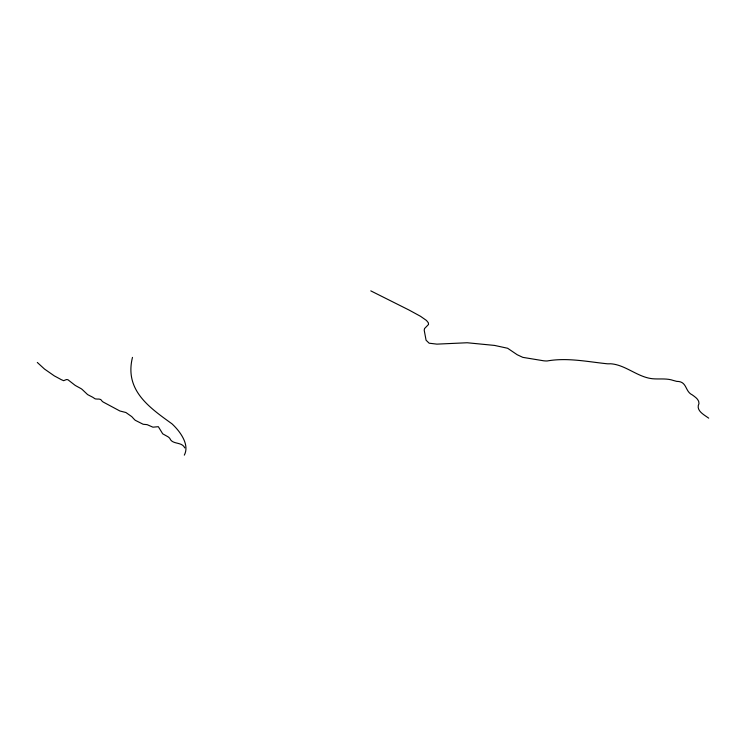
<?xml version="1.0" encoding="UTF-8"?>
<svg xmlns="http://www.w3.org/2000/svg" width="746" height="746" viewBox="0 0 746 746"><rect width="100%" height="100%" fill="white"/><g stroke="black" fill="none" stroke-linecap="round" stroke-linejoin="round"><path stroke-width="1.12" d="M132.471 357.381C124.34 390.223 149.116 407.344 171.99 423.831A127.706 60.547 3.9 0 1 178.667 431.104C183.702 437.66 188.598 447.003 184.318 455.135M370.781 290.865L408.985 310.01L420.511 316.295L426.498 320.482L428.335 322.776L428.54 324.454L424.53 328.576L424.213 330.217L426.069 340.213L429.155 343.207L436.914 344.13L467.173 342.75L494.561 345.426L507.634 348.261L517.211 354.742L522.834 357.362L543.601 360.784A12.281 5.819 3.9 0 0 547.135 360.971C567.221 357.409 587.391 361.726 607.365 363.796A21.27 10.08 3.9 0 0 610.592 363.768C625.409 364.719 637.42 377.103 652.396 378.726C659.389 379.416 666.607 378.073 673.414 380.488A66.506 31.528 3.9 0 1 676.678 381.374C687.374 381.262 684.697 391.342 692.223 394.858C695.113 396.984 699.207 399.446 698.983 403.549C695.486 410.58 704.075 414.748 708.7 418.161M37.3 362.453L44.49 369.037L54.402 375.947A50.644 32.078 67.8 0 1 55.512 376.525L59.941 378.912A35.211 22.305 67.8 0 1 61.079 379.574L63.671 380.684L66.394 379.565L67.895 379.705L74.842 385.132A18.799 11.908 67.8 0 0 75.952 385.831L81.137 388.675A17.326 10.976 67.8 0 1 82.237 389.505L87.627 394.606L92.439 397.096A12.15 7.693 67.8 0 1 93.558 397.805C96.057 400.723 100.225 397.068 102.137 401.199A9.875 6.257 67.8 0 0 103.237 402.066L119.882 410.981L125.915 412.519L131.772 416.641L134.261 419.345A8.327 5.269 67.8 0 0 135.334 420.324L143.157 424.269L146.188 424.558A10.686 6.77 67.8 0 1 147.307 424.726L152.93 427.178L158.339 426.693L162.712 433.818L167.216 436.345A8.253 5.231 67.8 0 1 169.78 438.359C172.447 444.989 181.744 441.334 184.803 447.917"/></g></svg>
